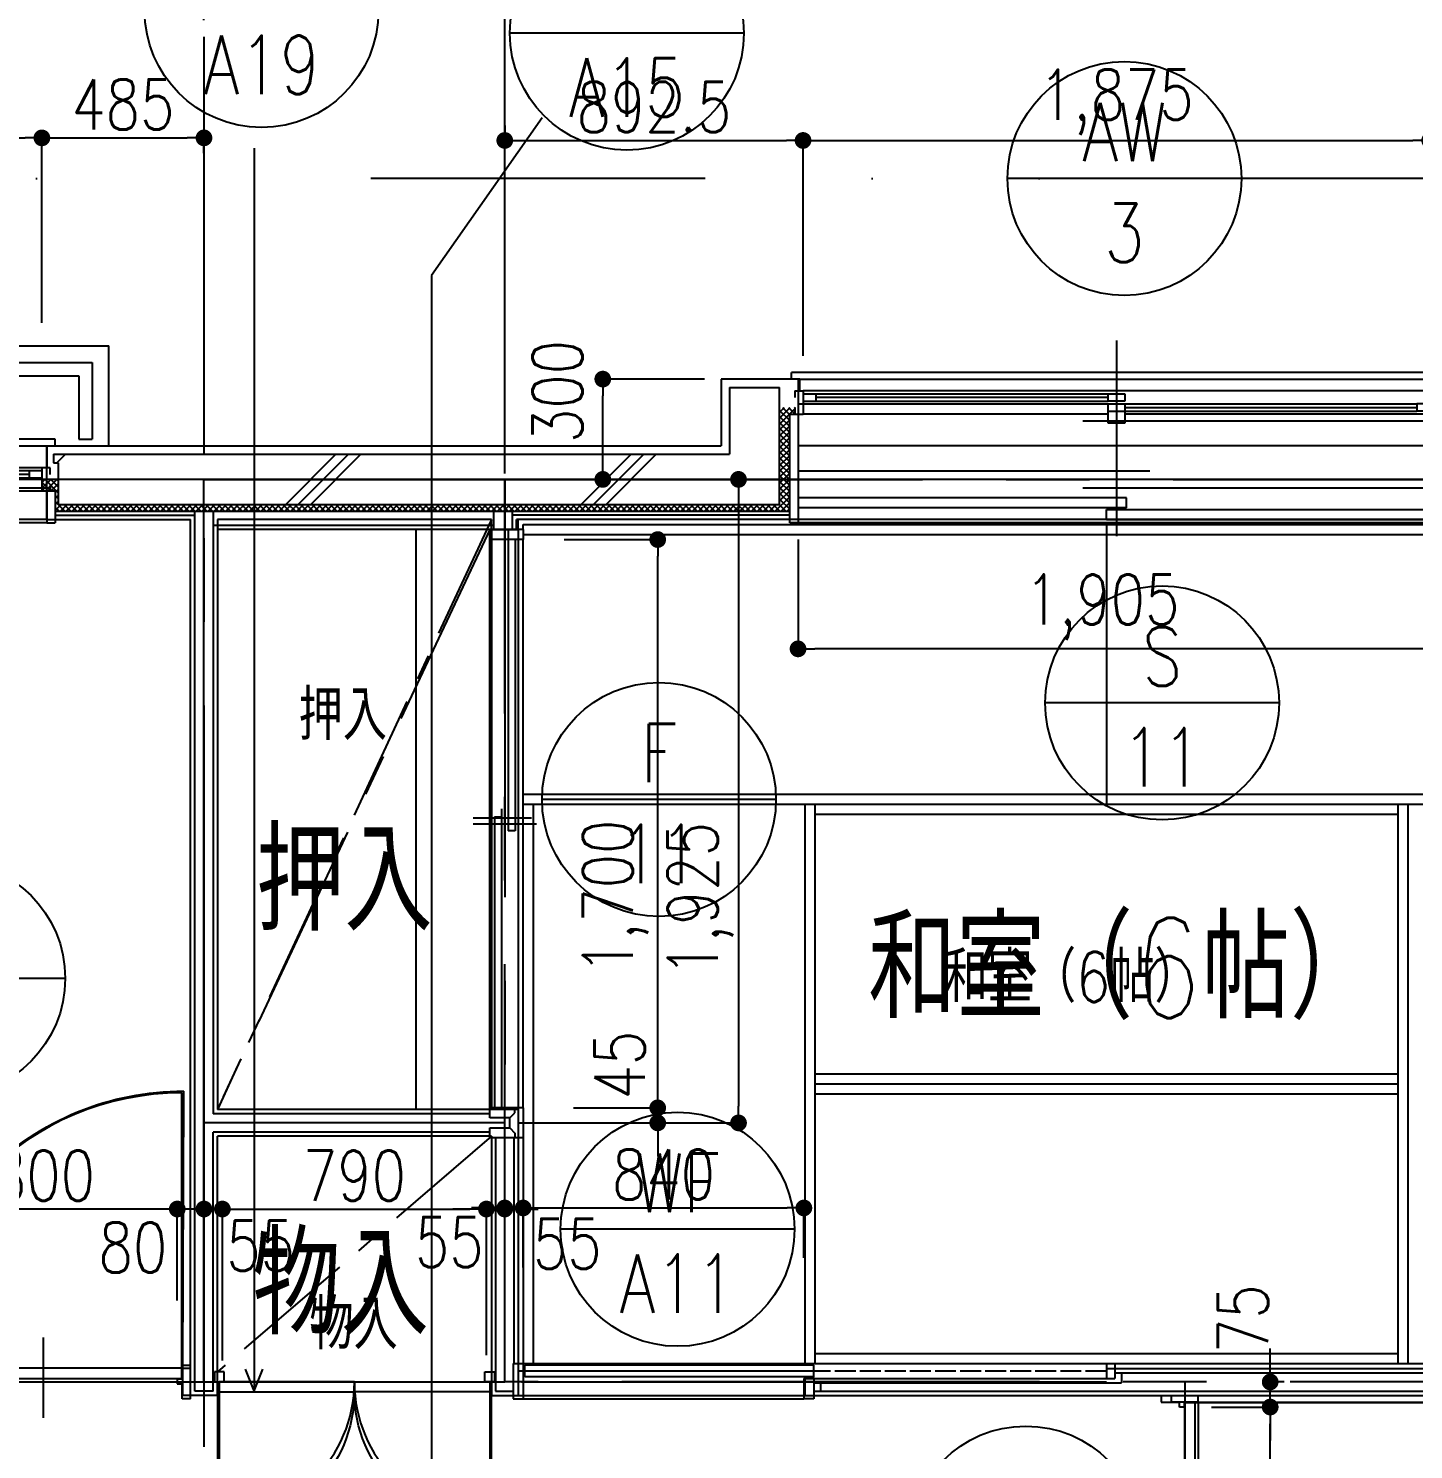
# Model space of a CAD drawing. Header units: millimetres. Extents: x 15495 to 166182, y -39946 to 18307.
# Drawn here: x 48465 to 52610, y 10029 to 14280 of the extents above; entities that cross this region are included whole.
import ezdxf
from ezdxf.enums import TextEntityAlignment as Align

# ---------------------------------------------------------------- set-up
doc = ezdxf.new("R2010")
doc.units = ezdxf.units.MM
doc.header["$LTSCALE"] = 1000
for name, pattern in [('CENTER', [2, 1.25, -0.25, 0.25, -0.25]), ('DASHED', [0.75, 0.5, -0.25]), ('DASHED2', [0.375, 0.25, -0.125]), ('DIVIDEX2', [2.5, 1, -0.5, 0, -0.5, 0, -0.5])]:
    doc.linetypes.add(name, pattern=pattern)
doc.layers.get('0').update_dxf_attribs({"linetype": 'CONTINUOUS'})
for name, color, linetype in [('DT_ID', 13, 'CONTINUOUS'), ('E_TEXT', 3, 'CONTINUOUS'), ('F_FINI1-50', 190, 'CONTINUOUS'), ('F_FITT1-100', 5, 'CONTINUOUS'), ('F_FITT1-50', 5, 'CONTINUOUS'), ('F_FITT2-100', 1, 'CONTINUOUS'), ('F_FITT2-50', 1, 'CONTINUOUS'), ('SF-A_ELSE-100', 6, 'CONTINUOUS'), ('SF-A_ELSE-50', 6, 'CONTINUOUS'), ('SF-A_SITE-100', 1, 'DIVIDEX2'), ('SF-DT_ID-100', 13, 'CONTINUOUS'), ('SF-E_DIM-50', 3, 'CONTINUOUS'), ('SF-E_GRID-100', 1, 'CENTER'), ('SF-E_GRID-50', 1, 'CENTER'), ('SF-E_TEXT-100', 3, 'CONTINUOUS'), ('SF-E_TEXT-50', 3, 'CONTINUOUS'), ('SF-F_FINI1-100', 190, 'CONTINUOUS'), ('SF-F_FINI1-50', 190, 'CONTINUOUS'), ('SF-F_FINI2-50', 1, 'CONTINUOUS'), ('SF-F_FITT1-100', 5, 'CONTINUOUS'), ('SF-F_FITT1-50', 5, 'CONTINUOUS'), ('SF-F_FITT2-50', 1, 'CONTINUOUS'), ('SF-F_HAT1-50', 9, 'CONTINUOUS'), ('SF-F_HIDE-50', 12, 'CONTINUOUS'), ('SF-F_LAY2-100', 6, 'CONTINUOUS'), ('SF-F_LAY2-50', 6, 'CONTINUOUS'), ('SF-H-AREA-50', 1, 'CENTER'), ('SF-H_LINE1-100', 140, 'CONTINUOUS'), ('SF-H_LINE1-50', 140, 'CONTINUOUS'), ('SF-R_EWALL-50', 7, 'CONTINUOUS'), ('SF-U_FIRE-50', 9, 'CONTINUOUS'), ('SF-U_LGS-50', 120, 'CONTINUOUS')]:
    doc.layers.add(name, color=color, linetype=linetype)
doc.styles.add('DIM', font='romans.shx', dxfattribs={"width": 0.8, "bigfont": 'bigfont.shx'})
doc.styles.add('ROOM', font='romans.shx', dxfattribs={"width": 0.8, "bigfont": 'bigfont.shx'})
doc.styles.get("Standard").update_dxf_attribs({"font": 'txt.shx', "bigfont": 'bigfont.shx'})
doc.dimstyles.new('DIM50_3_3', dxfattribs={"dimscale": 50, "dimtxt": 3, "dimasz": 1, "dimexe": 0, "dimexo": 1, "dimgap": 0.5, "dimtad": 1, "dimdec": 1, "dimdsep": 46, "dimlunit": 6, "dimtxsty": 'DIM', "dimblk1": 'DOT', "dimblk2": 'DOT', "dimsah": 1, "dimcen": 1, "dimclrd": 256, "dimclre": 256, "dimclrt": 256, "dimadec": 0, "dimazin": 0, "dimtfac": 1, "dimtdec": 1, "dimtix": 1, "dimtmove": 2, "dimatfit": 3, "dimldrblk": 'DOT', "dimfxl": 1, "dimtvp": 0.833333, "dimtolj": 1, "dimarcsym": 0})

# ---------------------------------------------------------------- blocks, each defined once
blk = doc.blocks.new('TATEGU-KIGOU')
at = {"color": 2}
blk.add_line((350, 0), (-350, 0), dxfattribs=at)
blk.add_circle((0, 0), 350, dxfattribs=at)
at = {"color": 2, "style": 'ROOM', "width": 0.8}
for tag, p in [('建具種別', (0, 51.6)), ('建具番号', (0, -250.1))]:
    blk.add_attdef(tag, text='', height=175, dxfattribs=at).set_placement(p, align=Align.CENTER)
at = {"flags": 1}
for tag, p in [('内法寸法（W）', (-414, -713.8)), ('内法寸法（H）', (-414, -1063.8)), ('階', (-373.6, -1414.3)), ('部屋名', (-373.6, -1786.8)), ('メーカー名', (-373.6, -2148.9)), ('値段', (-373.6, -2498.9)), ('重量', (-373.6, -2848.9)), ('建具形状', (-373.6, -3199)), ('開閉方式', (-373.6, -3549)), ('取付場所', (-373.6, -3899)), ('見込', (-373.6, -4296.3)), ('扉厚', (-373.6, -4646.3)), ('仕上', (-373.6, -4996.3)), ('ガラス', (-373.6, -5346.3)), ('建具金物', (-373.6, -5696.3)), ('枠形状', (-373.6, -6046.3)), ('沓摺形状', (-373.6, -6396.3)), ('特記事項', (-373.6, -6746.3)), ('防火性能', (-373.6, -7096.3))]:
    blk.add_attdef(tag, p, '', height=175, dxfattribs=at)
blk = doc.blocks.new('WD-A11_100')
at = {"layer": 'F_FITT1-100'}
for q in [(-867.2, 415), (-40.2, -412.4)]:
    blk.add_line((-40, 415), q, dxfattribs=at)
blk.add_arc((-39.8, 415), 827.4, 180, 269.9719, dxfattribs=at)
blk = doc.blocks.new('AW-1_100')
at = {"layer": 'F_FITT1-100'}
for p, q in [((815, -325), (815, 80)), ((915, -95), (0, -95)), ((715, -145), (1630, -145))]:
    blk.add_line(p, q, dxfattribs=at)
at = {"layer": 'F_FITT2-100'}
for p, q in [((0, 0), (1630, 0)), ((1630, -220), (0, -220))]:
    blk.add_line(p, q, dxfattribs=at)
blk = doc.blocks.new('WD-A12_100')
at = {"layer": 'F_FITT1-100'}
blk.add_line((0, 0), (-2.9, 830), dxfattribs=at)
blk.add_arc((0, 0), 830, 0, 90.1978, dxfattribs=at)
blk = doc.blocks.new('F-11_100')
at = {"layer": 'F_FITT1-100'}
for p, q in [((50, 0), (50, -885.3)), ((30, -835.7), (30, -1735)), ((-55, -862.4), (120, -862.4))]:
    blk.add_line(p, q, dxfattribs=at)
at = {"layer": 'F_FITT2-100'}
for p, q in [((0, 0), (0, -1735)), ((80, 0), (80, -1735))]:
    blk.add_line(p, q, dxfattribs=at)
blk = doc.blocks.new('ROOM')
at = {"layer": 'DT_ID', "flags": 1}
for tag, p in [('室番号', (0, 500)), ('面積', (0, -500)), ('内装制限', (0, -1000)), ('仕上レベル', (0, -1500)), ('スラブレベル', (0, -2000)), ('天井高', (0, -2500)), ('床下地', (0, -3000)), ('床仕上', (0, -3500)), ('巾木高さ', (0, -4000)), ('巾木仕上', (0, -4500)), ('壁下地', (0, -5000)), ('壁仕上', (0, -5500)), ('天井下地', (0, -6000)), ('天井仕上', (0, -6500)), ('見切縁', (0, -7000)), ('備考', (0, -7500))]:
    blk.add_attdef(tag, p, '', height=300, dxfattribs=at)
at = {"layer": 'E_TEXT', "style": 'ROOM', "width": 0.8}
blk.add_attdef('室名', (0, 0), '', height=300, dxfattribs=at)
blk = doc.blocks.new('WF-A11_100')
at = {"layer": 'F_FITT1-100'}
for p, q in [((0, 0), (857.5, 0)), ((887.5, -72.5), (0, -72.5))]:
    blk.add_line(p, q, dxfattribs=at)
at = {"layer": 'F_FITT1-100', "linetype": 'DASHED', "ltscale": 0.1}
blk.add_line((1760, -72.5), (887.5, -72.5), dxfattribs=at)
blk = doc.blocks.new('WD-A19_100')
at = {"layer": 'F_FITT1-100'}
for p, q in [((0, 370), (0, -40)), ((820, -40), (820, 370)), ((820, -40), (0, -40))]:
    blk.add_line(p, q, dxfattribs=at)
for centre, start, end in [((0, -40), 0, 90), ((820, -40), 90, 180)]:
    blk.add_arc(centre, 410, start, end, dxfattribs=at)
blk = doc.blocks.new('AW-3_100')
at = {"layer": 'F_FITT1-100'}
for p, q in [((952.5, -31.6), (952.5, -164.4)), ((852.5, -75), (1905, -75)), ((1052.5, -125), (0, -125))]:
    blk.add_line(p, q, dxfattribs=at)
at = {"layer": 'F_FITT2-100'}
for p, q in [((1905, 0), (0, 0)), ((0, -200), (1905, -200))]:
    blk.add_line(p, q, dxfattribs=at)
blk = doc.blocks.new('S-11_100')
at = {"layer": 'F_FITT1-100'}
for p, q in [((952.5, 192), (952.5, 50.9)), ((852.5, 145), (1905, 145)), ((1052.5, 95), (0, 95))]:
    blk.add_line(p, q, dxfattribs=at)
at = {"layer": 'F_FITT2-100'}
blk.add_line((0, 0), (1905, 0), dxfattribs=at)
blk = doc.blocks.new('SF-BLOCK_100')
at = {"layer": 'SF-A_ELSE-100'}
for p, q in [((16665, 13400), (18665, 13400)), ((18665, 13100), (18665, 13400)), ((16715, 13350), (18615, 13350)), ((18615, 13350), (18615, 13120)), ((16755, 13310), (18575, 13310)), ((18575, 13310), (18575, 13120)), ((18575, 13120), (18615, 13120))]:
    blk.add_line(p, q, dxfattribs=at)
at = {"layer": 'SF-A_SITE-100'}
blk.add_line((30450, 13900), (450, 13900), dxfattribs=at)
at = {"layer": 'SF-DT_ID-100'}
for p, q in [((19961.44, 14081.57), (19630.98, 13610.26)), ((19100.53, 13990.97), (19100.53, 10273.41)), ((19630.98, 13610.26), (19630.98, 9366.46)), ((19100.53, 10273.41), (19074.66, 10338.15)), ((19100.53, 10273.41), (19126.4, 10338.15))]:
    blk.add_line(p, q, dxfattribs=at)
at = {"layer": 'SF-E_GRID-100'}
blk.add_line((34193.36, 13000), (-9114.95, 13000), dxfattribs=at)
at = {"layer": 'SF-F_FINI1-100'}
for p, q in [((20727.5, 13300), (20497.5, 13300)), ((20497.5, 13300), (20497.5, 13100)), ((20727.5, 13300), (20727.5, 12880)), ((18480, 13100), (20497.5, 13100)), ((18480, 12880), (18480, 13100)), ((18480, 12880), (18910, 12880)), ((18910, 10340), (18910, 12880)), ((18990, 12880), (18990, 11115)), ((19810, 12880), (18990, 12880)), ((19810, 12850), (19810, 12880)), ((19810, 12850), (19890, 12850)), ((20727.5, 12880), (19890, 12880)), ((19890, 12850), (19890, 12880)), ((19890, 11115), (18990, 11115)), ((19890, 11115), (19890, 10260)), ((19810, 11035), (18990, 11035)), ((18990, 10260), (18990, 11035)), ((19810, 11035), (19810, 10260)), ((18886.92, 10260), (18886.92, 10340)), ((18910, 10340), (18886.92, 10340)), ((21650, 10340), (23490, 10340)), ((21650, 10340), (21650, 10310)), ((20747.5, 10310), (21650, 10310)), ((20747.5, 10310), (20747.5, 10260)), ((20777.5, 10310), (20747.5, 10310)), ((18990, 10260), (18886.92, 10260)), ((19810, 10260), (19890, 10260)), ((20747.5, 10260), (21844.69, 10260)), ((21844.69, 10240), (21844.69, 10260)), ((21924.69, 10260), (23490, 10260)), ((21924.69, 10240), (21924.69, 10260)), ((21924.69, 10240), (21844.69, 10240))]:
    blk.add_line(p, q, dxfattribs=at)
at = {"layer": 'SF-F_FITT1-100'}
blk.add_line((21680, 13415), (21680, 12830), dxfattribs=at)
at = {"layer": 'SF-F_LAY2-100'}
for p, q in [((21650, 12865), (21650, 12028.33)), ((19905, 12028.33), (23395, 12028.33)), ((20777.5, 12028.33), (20777.5, 10355)), ((22522.5, 12028.33), (22522.5, 10355)), ((20777.5, 11191.67), (22522.5, 11191.67))]:
    blk.add_line(p, q, dxfattribs=at)
at = {"layer": 'SF-H_LINE1-100', "linetype": 'CENTER', "ltscale": 0.3}
for p, q in [((19810, 12880), (18990, 11115)), ((19810, 11035), (18990, 10330))]:
    blk.add_line(p, q, dxfattribs=at)
at = {"layer": 'SF-DT_ID-100'}
for p, values in [((19122.42, 14402.65), {'建具種別': 'WD', '建具番号': 'A19'}), ((20215.44, 14334.88), {'建具種別': 'WD', '建具番号': 'A15'}), ((21703.95, 13900), {'建具種別': 'AW', '建具番号': '3'}), ((21816.71, 12331.28), {'建具種別': 'S', '建具番号': '11'}), ((20311.42, 12042.51), {'建具種別': 'F', '建具番号': '11'}), ((18184.88, 11507.27), {'建具種別': 'WD', '建具番号': 'A12'}), ((20367.18, 10756.73), {'建具種別': 'WF', '建具番号': 'A11'}), ((21409.04, 9818.07), {'建具種別': 'WD', '建具番号': 'A11'})]:
    blk.add_blockref('TATEGU-KIGOU', p, dxfattribs=at).add_auto_attribs(values)
at = {"layer": 'SF-E_TEXT-100'}
ref = blk.add_blockref('ROOM', (19105.97, 11649.66), dxfattribs=at)
ref.add_attrib('室名', '押入', (19105.97, 11649.66), dxfattribs={"height": 300, "style": 'ROOM', "width": 0.8})
ref = blk.add_blockref('ROOM', (20937.8, 11388.05), dxfattribs=at)
ref.add_attrib('室名', '和室（6帖）', (20937.8, 11388.05), dxfattribs={"height": 300, "style": 'ROOM', "width": 0.8})
ref = blk.add_blockref('ROOM', (19094.73, 10442.13), dxfattribs=at)
ref.add_attrib('室名', '物入', (19094.73, 10442.13), dxfattribs={"height": 300, "style": 'ROOM', "width": 0.8})
at = {"layer": 'SF-F_FITT1-100', "xscale": -1}
for name, p in [('AW-3_100', (22632.5, 13300)), ('S-11_100', (22632.5, 12880)), ('WD-A12_100', (18886.92, 10340)), ('WD-A11_100', (21884.69, 9825))]:
    blk.add_blockref(name, p, dxfattribs=at)
at = {"layer": 'SF-F_FITT1-100', "rotation": 180}
for name, p in [('AW-1_100', (18480, 12879.97)), ('WD-A19_100', (19810, 10260))]:
    blk.add_blockref(name, p, dxfattribs=at)
at = {"layer": 'SF-F_FITT1-100'}
blk.add_blockref('F-11_100', (19810, 12850), dxfattribs=at)
at = {"layer": 'SF-F_FITT1-100', "yscale": -1}
blk.add_blockref('WF-A11_100', (19890, 10260), dxfattribs=at)
blk = doc.blocks.new('DOT')
at = {"color": 0, "linetype": 'ByBlock'}
blk.add_line((-0.5, 0), (-1, 0), dxfattribs=at)
at = {"color": 0, "linetype": 'ByBlock', "const_width": 0.5}
blk.add_lwpolyline([(-0.25, 0, 1), (0.25, 0, 1)], format="xyb", close=True, dxfattribs=at)
blk = doc.blocks.new('*D275')
at = {"layer": 'SF-E_DIM-50', "lineweight": -2}
for p, q in [((52005.1, 10156), (52181, 10156)), ((52181, 9406), (52181, 10106)), ((52005.1, 9356), (52181, 9356))]:
    blk.add_line(p, q, dxfattribs=at)
at = {"layer": 'SF-E_DIM-50', "lineweight": -2, "xscale": 50, "yscale": 50, "zscale": 50}
for p, rotation in [((52181, 10156), 90), ((52181, 9356), 270)]:
    blk.add_blockref('DOT', p, dxfattribs=dict(at, rotation=rotation))
at = {"layer": 'SF-E_DIM-50', "insert": (52078.9, 9826.3), "char_height": 150, "attachment_point": 5, "rotation": 90, "style": 'DIM'}
blk.add_mtext('\\A1;800', dxfattribs=at)
blk = doc.blocks.new('_DOT')
at = {"color": 0, "linetype": 'ByBlock'}
blk.add_line((-0.5, 0), (-1, 0), dxfattribs=at)
at = {"color": 0, "linetype": 'ByBlock', "const_width": 0.5}
blk.add_lwpolyline([(-0.25, 0, 1), (0.25, 0, 1)], format="xyb", close=True, dxfattribs=at)
blk = doc.blocks.new('WD-A11_50')
at = {"layer": 'F_FITT1-50'}
for p, q in [((70.3, -40), (-39.7, -40)), ((-39.7, -60), (-39.7, -40)), ((70.3, -40), (70.3, -60)), ((-30.5, -61.8), (-854.5, -61.8)), ((1.8, -60), (-39.7, -60)), ((0, -61.8), (-30.5, -61.8)), ((-30.5, -61.8), (-30.5, -888.1)), ((0, -886.7), (0, -60.4)), ((1.8, -60), (1.8, -75)), ((1.8, -75), (15.7, -75)), ((15.7, -75), (15.7, -60)), ((70.3, -60), (15.7, -60)), ((117.2, -475), (-122.8, -475)), ((-39.7, -890), (-39.7, -910)), ((1.8, -890), (-39.7, -890)), ((0, -888.1), (-30.5, -888.1)), ((1.8, -875), (15.7, -875)), ((1.8, -890), (1.8, -875)), ((15.7, -875), (15.7, -890)), ((70.3, -890), (15.7, -890)), ((70.3, -910), (70.3, -890))]:
    blk.add_line(p, q, dxfattribs=at)
blk.add_arc((-28.5, -62.2), 826, 179.9767, 269.8636, dxfattribs=at)
blk = doc.blocks.new('WD-A19_50')
at = {"layer": 'F_FITT1-50'}
for p, q in [((-814.999875, -9.999875), (-814.999875, 395)), ((-5.000125, -9.999875), (-5.000125, 395)), ((-829.000125, -69.999875), (-829.000125, -40)), ((-829.000125, -40), (-800.000125, -40)), ((-814.999875, -9.999875), (-410, -9.999875)), ((-814.999875, -40), (-814.999875, -9.999875)), ((-410, -40), (-814.999875, -40)), ((-800.000125, -40), (-800.000125, -69.999875)), ((-5.000125, -9.999875), (-410, -9.999875)), ((-410, -40), (-410, -9.999875)), ((-410, -40), (-5.000125, -40)), ((9.000125, -40), (-19.999875, -40)), ((-19.999875, -40), (-19.999875, -69.999875)), ((-5.000125, -40), (-5.000125, -9.999875)), ((9.000125, -69.999875), (9.000125, -40)), ((-800.000125, -69.999875), (-829.000125, -69.999875)), ((-19.999875, -69.999875), (9.000125, -69.999875))]:
    blk.add_line(p, q, dxfattribs=at)
for centre, start, end in [((-814.999875, -9.999875), 0, 90), ((-5.000125, -9.999875), 90, 180)]:
    blk.add_arc(centre, 404.999875, start, end, dxfattribs=at)
blk = doc.blocks.new('AW-1_50')
at = {"layer": 'F_FITT1-50'}
for p, q in [((-815, 130), (-840, 130)), ((-840, 35), (-840, 130)), ((-815, 35), (-815, 130)), ((815, 130), (840, 130)), ((815, 35), (815, 130)), ((840, 35), (840, 130)), ((-25, 4), (-25, 61.5)), ((-25, 61.5), (25, 61.5)), ((25, 61.5), (25, 4)), ((-840, 35), (-825, 35)), ((-825, 35), (-800, 35)), ((-825, 15), (-825, 35)), ((-800, -35), (-800, 35)), ((-762, 4), (-762, 26)), ((-762, 15), (-25, 15)), ((25, 26), (-25, 26)), ((25, 4), (-25, 4)), ((825, 35), (800, 35)), ((800, -35), (800, 35)), ((825, 15), (825, 35)), ((840, 35), (825, 35)), ((-825, -35), (-825, -15)), ((-825, -35), (-800, -35)), ((-25, -26), (-25, -4)), ((-25, -4), (25, -4)), ((25, -26), (-25, -26)), ((25, -4), (25, -26)), ((762, -15), (25, -15)), ((800, -4), (762, -4)), ((762, -26), (762, -4)), ((800, -26), (762, -26)), ((825, -35), (800, -35)), ((825, -15), (825, -35))]:
    blk.add_line(p, q, dxfattribs=at)
at = {"layer": 'F_FITT2-50'}
for p, q in [((815, 130), (-815, 130)), ((-800, 35), (-25, 35)), ((-800, 26), (-25, 26)), ((-800, 4), (-25, 4)), ((800, 35), (25, 35)), ((800, -35), (-800, -35)), ((762, -4), (25, -4)), ((762, -26), (25, -26)), ((-840, -100), (-840, -120)), ((840, -120), (-840, -120)), ((840, -100), (840, -120))]:
    blk.add_line(p, q, dxfattribs=at)
at = {"layer": 'SF-F_FITT1-50'}
blk.add_line((0, -205), (0, 200), dxfattribs=at)
blk = doc.blocks.new('*D159')
at = {"layer": 'SF-E_DIM-50', "lineweight": -2}
for p, q in [((46905.7, 13399.4), (46905.7, 13952.6)), ((46955.7, 13952.6), (48455.7, 13952.6)), ((48505.7, 13399.4), (48505.7, 13952.6))]:
    blk.add_line(p, q, dxfattribs=at)
at = {"layer": 'SF-E_DIM-50', "lineweight": -2, "xscale": 50, "yscale": 50, "zscale": 50, "rotation": 180}
blk.add_blockref('DOT', (46905.7, 13952.6), dxfattribs=at)
at = {"layer": 'SF-E_DIM-50', "lineweight": -2, "xscale": 50, "yscale": 50, "zscale": 50}
blk.add_blockref('DOT', (48505.7, 13952.6), dxfattribs=at)
at = {"layer": 'SF-E_DIM-50', "insert": (47705.7, 14066.9), "char_height": 150, "attachment_point": 5, "style": 'DIM'}
blk.add_mtext('\\A1;1,600', dxfattribs=at)
blk = doc.blocks.new('*D158')
at = {"layer": 'SF-E_DIM-50', "lineweight": -2}
for p, q in [((48110.7, 10474.3), (48110.7, 10748.3)), ((48860.7, 10748.3), (48160.7, 10748.3)), ((48910.7, 10474.3), (48910.7, 10748.3))]:
    blk.add_line(p, q, dxfattribs=at)
at = {"layer": 'SF-E_DIM-50', "lineweight": -2, "xscale": 50, "yscale": 50, "zscale": 50, "rotation": 180}
blk.add_blockref('DOT', (48110.7, 10748.3), dxfattribs=at)
at = {"layer": 'SF-E_DIM-50', "lineweight": -2, "xscale": 50, "yscale": 50, "zscale": 50}
blk.add_blockref('DOT', (48910.7, 10748.3), dxfattribs=at)
at = {"layer": 'SF-E_DIM-50', "insert": (48510.7, 10848.3), "char_height": 150, "attachment_point": 5, "style": 'DIM'}
blk.add_mtext('\\A1;800', dxfattribs=at)
blk = doc.blocks.new('WD-A12_50')
at = {"layer": 'F_FITT1-50'}
for p, q in [((-440, 146.9), (-440, -93.1)), ((-880, 90), (-855, 90)), ((-880, 90), (-880, -10)), ((-855, 90), (-855, 45.4)), ((0, 90), (-25, 90)), ((-25, 90), (-25, 45.4)), ((0, 90), (0, -10)), ((-840, 45.4), (-855, 45.4)), ((-840, 31.5), (-840, 45.4)), ((-40, 31.5), (-40, 45.4)), ((-40, 45.4), (-25, 45.4)), ((-855, 31.5), (-855, -10)), ((-855, 31.5), (-840, 31.5)), ((-26.8, 29.7), (-853.1, 29.7)), ((-853.1, 29.7), (-853.1, -0.8)), ((-25, 31.5), (-40, 31.5)), ((-26.8, 29.7), (-26.8, -0.8)), ((-25, 31.5), (-25, -10)), ((-855, -10), (-880, -10)), ((-853.1, -0.8), (-26.8, -0.8)), ((-853.1, -0.8), (-853.1, -824.8)), ((-25, -10), (0, -10))]:
    blk.add_line(p, q, dxfattribs=at)
blk.add_arc((-852.8, 1.2), 826, 269.9767, 359.8636, dxfattribs=at)
blk = doc.blocks.new('F-11_50')
at = {"layer": 'F_FITT1-50'}
for p, q in [((10.00075, 1700), (10.00075, 829)), ((31.00075, 1700), (31.00075, 829)), ((-30.99925, 871), (-30.99925, 0)), ((-30.99925, 871), (-9.99925, 871)), ((-9.99925, 871), (-9.99925, 0)), ((-94.99925, 850), (95.00075, 850)), ((31.00075, 829), (10.00075, 829))]:
    blk.add_line(p, q, dxfattribs=at)
blk = doc.blocks.new('*D165')
at = {"layer": 'SF-E_DIM-50', "lineweight": -2}
for p, q in [((50068, 12751), (50348.3, 12751)), ((50348.3, 11101), (50348.3, 12701)), ((50096.2, 11051), (50348.3, 11051))]:
    blk.add_line(p, q, dxfattribs=at)
at = {"layer": 'SF-E_DIM-50', "lineweight": -2, "xscale": 50, "yscale": 50, "zscale": 50}
for p, rotation in [((50348.3, 12751), 90), ((50348.3, 11051), 270)]:
    blk.add_blockref('DOT', p, dxfattribs=dict(at, rotation=rotation))
at = {"layer": 'SF-E_DIM-50', "insert": (50221.9, 11682.1), "char_height": 150, "attachment_point": 5, "rotation": 90, "style": 'DIM'}
blk.add_mtext('\\A1;1,700', dxfattribs=at)
blk = doc.blocks.new('*D163')
at = {"layer": 'SF-E_DIM-50', "lineweight": -2}
for p, q in [((52673.2, 12791), (52673.2, 12424)), ((50768.2, 12751), (50768.2, 12424)), ((52623.2, 12424), (50818.2, 12424))]:
    blk.add_line(p, q, dxfattribs=at)
at = {"layer": 'SF-E_DIM-50', "lineweight": -2, "xscale": 50, "yscale": 50, "zscale": 50, "rotation": 180}
blk.add_blockref('DOT', (50768.2, 12424), dxfattribs=at)
at = {"layer": 'SF-E_DIM-50', "lineweight": -2, "xscale": 50, "yscale": 50, "zscale": 50}
blk.add_blockref('DOT', (52673.2, 12424), dxfattribs=at)
at = {"layer": 'SF-E_DIM-50', "insert": (51678.2, 12548.9), "char_height": 150, "attachment_point": 5, "style": 'DIM'}
blk.add_mtext('\\A1;1,905', dxfattribs=at)
blk = doc.blocks.new('*D162')
at = {"layer": 'SF-E_DIM-50', "lineweight": -2}
for p, q in [((50572.8, 12931), (50590.1, 12931)), ((50590.1, 12881), (50590.1, 11056)), ((49929.4, 11006), (50590.1, 11006))]:
    blk.add_line(p, q, dxfattribs=at)
at = {"layer": 'SF-E_DIM-50', "lineweight": -2, "xscale": 50, "yscale": 50, "zscale": 50}
for p, rotation in [((50590.1, 12931), 90), ((50590.1, 11006), 270)]:
    blk.add_blockref('DOT', p, dxfattribs=dict(at, rotation=rotation))
at = {"layer": 'SF-E_DIM-50', "insert": (50475.8, 11675), "char_height": 150, "attachment_point": 5, "rotation": 90, "style": 'DIM'}
blk.add_mtext('\\A1;1,925', dxfattribs=at)
blk = doc.blocks.new('WF-A11_50')
at = {"layer": 'F_FINI1-50'}
blk.add_line((-900, 50), (-1775, 50), dxfattribs=at)
at = {"layer": 'F_FITT1-50'}
for p, q in [((-1800, 95), (-1800, 50)), ((-1775, 95), (-1800, 95)), ((-1775, 95), (-1775, 50)), ((-900, 55), (-900, 90)), ((-900, 90), (-35, 90)), ((-35, 55), (-35, 90)), ((-30, 95), (-30, -10)), ((0, 95), (-30, 95)), ((0, 95), (0, -10)), ((-1775, 50), (-1800, 50)), ((-900, 55), (-35, 55)), ((-900, 50), (-900, -10)), ((-900, 50), (-870, 50)), ((-870, 50), (-870, -10)), ((-900, -10), (-870, -10)), ((0, -10), (-30, -10))]:
    blk.add_line(p, q, dxfattribs=at)
at = {"layer": 'F_FITT1-50', "linetype": 'DASHED2', "ltscale": 0.1}
blk.add_line((-1775, 72.5), (-900, 72.5), dxfattribs=at)
at = {"layer": 'F_FITT2-50'}
blk.add_line((-30, -10), (-870, -10), dxfattribs=at)
blk = doc.blocks.new('*D172')
at = {"layer": 'SF-E_DIM-50', "lineweight": -2}
for p, q in [((50348.3, 11101), (50348.3, 11151)), ((50124.4, 11051), (50348.3, 11051)), ((50348.3, 11006), (50348.3, 11051)), ((50141, 11006), (50348.3, 11006)), ((50348.3, 10956), (50348.3, 10906))]:
    blk.add_line(p, q, dxfattribs=at)
at = {"layer": 'SF-E_DIM-50', "lineweight": -2, "xscale": 50, "yscale": 50, "zscale": 50}
for p, rotation in [((50348.3, 11051), 270), ((50348.3, 11006), 90)]:
    blk.add_blockref('DOT', p, dxfattribs=dict(at, rotation=rotation))
at = {"layer": 'SF-E_DIM-50', "insert": (50234.6, 11178.7), "char_height": 150, "attachment_point": 5, "rotation": 90, "style": 'DIM'}
blk.add_mtext('\\A1;45', dxfattribs=at)
blk = doc.blocks.new('*D167')
at = {"layer": 'SF-E_DIM-50', "lineweight": -2}
for p, q in [((49840.7, 10751.5), (49790.7, 10751.5)), ((49890.7, 10534.1), (49890.7, 10751.5)), ((49890.7, 10751.5), (49945.7, 10751.5)), ((49945.7, 10573.5), (49945.7, 10751.5)), ((49995.7, 10751.5), (50045.7, 10751.5))]:
    blk.add_line(p, q, dxfattribs=at)
at = {"layer": 'SF-E_DIM-50', "lineweight": -2, "xscale": 50, "yscale": 50, "zscale": 50}
blk.add_blockref('DOT', (49890.7, 10751.5), dxfattribs=at)
at = {"layer": 'SF-E_DIM-50', "lineweight": -2, "xscale": 50, "yscale": 50, "zscale": 50, "rotation": 180}
blk.add_blockref('DOT', (49945.7, 10751.5), dxfattribs=at)
at = {"layer": 'SF-E_DIM-50', "insert": (50077.7, 10644.4), "char_height": 150, "attachment_point": 5, "style": 'DIM'}
blk.add_mtext('\\A1;55', dxfattribs=at)
blk = doc.blocks.new('*D166')
at = {"layer": 'SF-E_DIM-50', "lineweight": -2}
for p, q in [((49785.7, 10748.3), (49735.7, 10748.3)), ((49835.7, 10311), (49835.7, 10748.3)), ((49835.7, 10748.3), (49890.7, 10748.3)), ((49890.7, 10591.3), (49890.7, 10748.3)), ((49940.7, 10748.3), (49990.7, 10748.3))]:
    blk.add_line(p, q, dxfattribs=at)
at = {"layer": 'SF-E_DIM-50', "lineweight": -2, "xscale": 50, "yscale": 50, "zscale": 50}
blk.add_blockref('DOT', (49835.7, 10748.3), dxfattribs=at)
at = {"layer": 'SF-E_DIM-50', "lineweight": -2, "xscale": 50, "yscale": 50, "zscale": 50, "rotation": 180}
blk.add_blockref('DOT', (49890.7, 10748.3), dxfattribs=at)
at = {"layer": 'SF-E_DIM-50', "insert": (49724.6, 10649.4), "char_height": 150, "attachment_point": 5, "style": 'DIM'}
blk.add_mtext('\\A1;55', dxfattribs=at)
blk = doc.blocks.new('*D170')
at = {"layer": 'SF-E_DIM-50', "lineweight": -2}
for p, q in [((48990.7, 10798.3), (48990.7, 10748.3)), ((48940.7, 10748.3), (48890.7, 10748.3)), ((48990.7, 10748.3), (49045.7, 10748.3)), ((49045.7, 10295.2), (49045.7, 10748.3)), ((49095.7, 10748.3), (49145.7, 10748.3))]:
    blk.add_line(p, q, dxfattribs=at)
at = {"layer": 'SF-E_DIM-50', "lineweight": -2, "xscale": 50, "yscale": 50, "zscale": 50}
blk.add_blockref('DOT', (48990.7, 10748.3), dxfattribs=at)
at = {"layer": 'SF-E_DIM-50', "lineweight": -2, "xscale": 50, "yscale": 50, "zscale": 50, "rotation": 180}
blk.add_blockref('DOT', (49045.7, 10748.3), dxfattribs=at)
at = {"layer": 'SF-E_DIM-50', "insert": (49160.3, 10638.6), "char_height": 150, "attachment_point": 5, "style": 'DIM'}
blk.add_mtext('\\A1;55', dxfattribs=at)
blk = doc.blocks.new('*D169')
at = {"layer": 'SF-E_DIM-50', "lineweight": -2}
for p, q in [((48860.7, 10748.3), (48810.7, 10748.3)), ((48910.7, 10474.3), (48910.7, 10748.3)), ((48990.7, 10748.3), (48910.7, 10748.3)), ((48990.7, 10663.3), (48990.7, 10748.3)), ((49040.7, 10748.3), (49090.7, 10748.3))]:
    blk.add_line(p, q, dxfattribs=at)
at = {"layer": 'SF-E_DIM-50', "lineweight": -2, "xscale": 50, "yscale": 50, "zscale": 50}
blk.add_blockref('DOT', (48910.7, 10748.3), dxfattribs=at)
at = {"layer": 'SF-E_DIM-50', "lineweight": -2, "xscale": 50, "yscale": 50, "zscale": 50, "rotation": 180}
blk.add_blockref('DOT', (48990.7, 10748.3), dxfattribs=at)
at = {"layer": 'SF-E_DIM-50', "insert": (48777.9, 10633.3), "char_height": 150, "attachment_point": 5, "style": 'DIM'}
blk.add_mtext('\\A1;80', dxfattribs=at)
blk = doc.blocks.new('*D168')
at = {"layer": 'SF-E_DIM-50', "lineweight": -2}
for p, q in [((49045.7, 10295.2), (49045.7, 10748.3)), ((49095.7, 10748.3), (49785.7, 10748.3)), ((49835.7, 10311), (49835.7, 10748.3))]:
    blk.add_line(p, q, dxfattribs=at)
at = {"layer": 'SF-E_DIM-50', "lineweight": -2, "xscale": 50, "yscale": 50, "zscale": 50, "rotation": 180}
blk.add_blockref('DOT', (49045.7, 10748.3), dxfattribs=at)
at = {"layer": 'SF-E_DIM-50', "lineweight": -2, "xscale": 50, "yscale": 50, "zscale": 50}
blk.add_blockref('DOT', (49835.7, 10748.3), dxfattribs=at)
at = {"layer": 'SF-E_DIM-50', "insert": (49440.7, 10848.3), "char_height": 150, "attachment_point": 5, "style": 'DIM'}
blk.add_mtext('\\A1;790', dxfattribs=at)
blk = doc.blocks.new('*D171')
at = {"layer": 'SF-E_DIM-50', "lineweight": -2}
for p, q in [((49945.7, 10573.5), (49945.7, 10751.5)), ((49995.7, 10751.5), (50735.7, 10751.5)), ((50785.7, 10601.9), (50785.7, 10751.5))]:
    blk.add_line(p, q, dxfattribs=at)
at = {"layer": 'SF-E_DIM-50', "lineweight": -2, "xscale": 50, "yscale": 50, "zscale": 50, "rotation": 180}
blk.add_blockref('DOT', (49945.7, 10751.5), dxfattribs=at)
at = {"layer": 'SF-E_DIM-50', "lineweight": -2, "xscale": 50, "yscale": 50, "zscale": 50}
blk.add_blockref('DOT', (50785.7, 10751.5), dxfattribs=at)
at = {"layer": 'SF-E_DIM-50', "insert": (50365.7, 10851.5), "char_height": 150, "attachment_point": 5, "style": 'DIM'}
blk.add_mtext('\\A1;840', dxfattribs=at)
blk = doc.blocks.new('*D211')
at = {"layer": 'SF-E_DIM-50', "lineweight": -2}
for p, q in [((52181, 10281), (52181, 10331)), ((52222.8, 10231), (52181, 10231)), ((52181, 10156), (52181, 10231)), ((52005.1, 10156), (52181, 10156)), ((52181, 10106), (52181, 10056))]:
    blk.add_line(p, q, dxfattribs=at)
at = {"layer": 'SF-E_DIM-50', "lineweight": -2, "xscale": 50, "yscale": 50, "zscale": 50}
for p, rotation in [((52181, 10231), 270), ((52181, 10156), 90)]:
    blk.add_blockref('DOT', p, dxfattribs=dict(at, rotation=rotation))
at = {"layer": 'SF-E_DIM-50', "insert": (52099.7, 10419.9), "char_height": 150, "attachment_point": 5, "rotation": 90, "style": 'DIM'}
blk.add_mtext('\\A1;75', dxfattribs=at)
blk = doc.blocks.new('S-11_50')
at = {"layer": 'F_FITT1-50'}
for p, q in [((-922.50025, 75), (-1905.0005, 75)), ((-922.50025, 45), (-1905.0005, 45)), ((-922.50025, 45), (-922.50025, 75)), ((-982.50025, 40), (-0.00025, 40)), ((-982.50025, 10), (-982.50025, 40)), ((-982.50025, 10), (-0.00025, 10))]:
    blk.add_line(p, q, dxfattribs=at)
blk = doc.blocks.new('*D175')
at = {"layer": 'SF-E_DIM-50', "lineweight": -2}
for p, q in [((50783.2, 13366.6), (50783.2, 13944.9)), ((50833.2, 13944.9), (52608.2, 13944.9)), ((52658.2, 13301), (52658.2, 13944.9))]:
    blk.add_line(p, q, dxfattribs=at)
at = {"layer": 'SF-E_DIM-50', "lineweight": -2, "xscale": 50, "yscale": 50, "zscale": 50, "rotation": 180}
blk.add_blockref('DOT', (50783.2, 13944.9), dxfattribs=at)
at = {"layer": 'SF-E_DIM-50', "lineweight": -2, "xscale": 50, "yscale": 50, "zscale": 50}
blk.add_blockref('DOT', (52658.2, 13944.9), dxfattribs=at)
at = {"layer": 'SF-E_DIM-50', "insert": (51720.7, 14059.2), "char_height": 150, "attachment_point": 5, "style": 'DIM'}
blk.add_mtext('\\A1;1,875', dxfattribs=at)
blk = doc.blocks.new('*D174')
at = {"layer": 'SF-E_DIM-50', "lineweight": -2}
for p, q in [((49890.7, 12949.1), (49890.7, 14360.6)), ((49940.7, 14360.6), (53440.7, 14360.6)), ((53490.7, 12949.1), (53490.7, 14360.6))]:
    blk.add_line(p, q, dxfattribs=at)
at = {"layer": 'SF-E_DIM-50', "lineweight": -2, "xscale": 50, "yscale": 50, "zscale": 50, "rotation": 180}
blk.add_blockref('DOT', (49890.7, 14360.6), dxfattribs=at)
at = {"layer": 'SF-E_DIM-50', "lineweight": -2, "xscale": 50, "yscale": 50, "zscale": 50}
blk.add_blockref('DOT', (53490.7, 14360.6), dxfattribs=at)
at = {"layer": 'SF-E_DIM-50', "insert": (51690.7, 14474.9), "char_height": 150, "attachment_point": 5, "style": 'DIM'}
blk.add_mtext('\\A1;3,600', dxfattribs=at)
blk = doc.blocks.new('AW-3_50')
at = {"layer": 'F_FITT1-50'}
for p, q in [((-1182.50025, 115.000125), (-1182.50025, -469.999875)), ((-2145.00025, -34.999875), (-2120.00025, -34.999875)), ((-2145.00025, -34.999875), (-2145.00025, -54.999875)), ((-2120.00025, -34.999875), (-2120.00025, -104.999875)), ((-245.00025, -34.999875), (-245.00025, -104.999875)), ((-220, -34.999875), (-245, -34.999875)), ((-220, -34.999875), (-220, -54.999875)), ((-2145.00025, -84.999875), (-2145.00025, -104.999875)), ((-2120.00025, -43.999875), (-2082.00025, -43.999875)), ((-2120.00025, -65.999875), (-2082.00025, -65.999875)), ((-2082.00025, -43.999875), (-2082.00025, -65.999875)), ((-1207.5005, -54.999875), (-2082.00025, -54.999875)), ((-1207.5005, -43.999875), (-1157.5005, -43.999875)), ((-1207.5005, -65.999875), (-1207.5005, -43.999875)), ((-1157.5005, -65.999875), (-1207.5005, -65.999875)), ((-1207.5005, -73.999875), (-1157.5005, -73.999875)), ((-1207.5005, -131.499875), (-1207.5005, -73.999875)), ((-1157.5005, -43.999875), (-1157.5005, -65.999875)), ((-1157.5005, -73.999875), (-1157.5005, -131.499875)), ((-1157.5005, -84.999875), (-283, -84.999875)), ((-245.00025, -73.999875), (-283, -73.999875)), ((-283, -73.999875), (-283, -95.999875)), ((-220, -84.999875), (-220, -104.999875)), ((-2160.00025, -429.999875), (-2160.00025, -104.999875)), ((-2160.00025, -104.999875), (-2145.00025, -104.999875)), ((-2145.00025, -104.999875), (-2120.00025, -104.999875)), ((-2135.00025, -104.999875), (-2135.00025, -429.999875)), ((-1207.5005, -95.999875), (-1157.5005, -95.999875)), ((-245.00025, -95.999875), (-283, -95.999875)), ((-220, -104.999875), (-245, -104.999875)), ((-230, -104.999875), (-230, -429.999875)), ((-205, -104.999875), (-220, -104.999875)), ((-205, -429.999875), (-205, -104.999875)), ((-1157.5005, -131.499875), (-1207.5005, -131.499875)), ((-2135.0005, -429.999875), (-2160.0005, -429.999875)), ((-230.00025, -429.999875), (-205.00025, -429.999875))]:
    blk.add_line(p, q, dxfattribs=at)
at = {"layer": 'F_FITT2-50'}
for p, q in [((-209.999, 20), (-2155.00075, 20)), ((-2155.00075, 0), (-2155.00075, 20)), ((-209.999, 0), (-209.999, 20)), ((-245, -34.999875), (-2120.00025, -34.999875)), ((-2082.00025, -43.999875), (-1207.5005, -43.999875)), ((-2082.00025, -65.999875), (-1207.5005, -65.999875)), ((-1157.5005, -73.999875), (-283, -73.999875)), ((-1207.5005, -104.999875), (-2120.00025, -104.999875)), ((-1157.5005, -95.999875), (-283, -95.999875)), ((-245, -104.999875), (-1157.5005, -104.999875))]:
    blk.add_line(p, q, dxfattribs=at)
blk = doc.blocks.new('*D178')
at = {"layer": 'SF-E_DIM-50', "lineweight": -2}
for p, q in [((48505.7, 13399.4), (48505.7, 13952.6)), ((48555.7, 13952.6), (48940.7, 13952.6)), ((48990.7, 13907.2), (48990.7, 13952.6))]:
    blk.add_line(p, q, dxfattribs=at)
at = {"layer": 'SF-E_DIM-50', "lineweight": -2, "xscale": 50, "yscale": 50, "zscale": 50, "rotation": 180}
blk.add_blockref('DOT', (48505.7, 13952.6), dxfattribs=at)
at = {"layer": 'SF-E_DIM-50', "lineweight": -2, "xscale": 50, "yscale": 50, "zscale": 50}
blk.add_blockref('DOT', (48990.7, 13952.6), dxfattribs=at)
at = {"layer": 'SF-E_DIM-50', "insert": (48748.2, 14052.6), "char_height": 150, "attachment_point": 5, "style": 'DIM'}
blk.add_mtext('\\A1;485', dxfattribs=at)
blk = doc.blocks.new('*D177')
at = {"layer": 'SF-E_DIM-50', "lineweight": -2}
for p, q in [((49890.7, 13990), (49890.7, 13944.9)), ((49940.7, 13944.9), (50733.2, 13944.9)), ((50783.2, 13301), (50783.2, 13944.9))]:
    blk.add_line(p, q, dxfattribs=at)
at = {"layer": 'SF-E_DIM-50', "lineweight": -2, "xscale": 50, "yscale": 50, "zscale": 50, "rotation": 180}
blk.add_blockref('DOT', (49890.7, 13944.9), dxfattribs=at)
at = {"layer": 'SF-E_DIM-50', "lineweight": -2, "xscale": 50, "yscale": 50, "zscale": 50}
blk.add_blockref('DOT', (50783.2, 13944.9), dxfattribs=at)
at = {"layer": 'SF-E_DIM-50', "insert": (50337, 14044.9), "char_height": 150, "attachment_point": 5, "style": 'DIM'}
blk.add_mtext('\\A1;892.5', dxfattribs=at)
blk = doc.blocks.new('*D176')
at = {"layer": 'SF-E_DIM-50', "lineweight": -2}
for p, q in [((48990.7, 14305), (48990.7, 14360.6)), ((49040.7, 14360.6), (49840.7, 14360.6)), ((49890.7, 12949.1), (49890.7, 14360.6))]:
    blk.add_line(p, q, dxfattribs=at)
at = {"layer": 'SF-E_DIM-50', "lineweight": -2, "xscale": 50, "yscale": 50, "zscale": 50, "rotation": 180}
blk.add_blockref('DOT', (48990.7, 14360.6), dxfattribs=at)
at = {"layer": 'SF-E_DIM-50', "lineweight": -2, "xscale": 50, "yscale": 50, "zscale": 50}
blk.add_blockref('DOT', (49890.7, 14360.6), dxfattribs=at)
at = {"layer": 'SF-E_DIM-50', "insert": (49440.7, 14460.6), "char_height": 150, "attachment_point": 5, "style": 'DIM'}
blk.add_mtext('\\A1;900', dxfattribs=at)
blk = doc.blocks.new('*D179')
at = {"layer": 'SF-E_DIM-50', "lineweight": -2}
for p, q in [((50488.2, 13231), (50184, 13231)), ((50184, 12981), (50184, 13181)), ((50336.1, 12931), (50184, 12931))]:
    blk.add_line(p, q, dxfattribs=at)
at = {"layer": 'SF-E_DIM-50', "lineweight": -2, "xscale": 50, "yscale": 50, "zscale": 50}
for p, rotation in [((50184, 13231), 90), ((50184, 12931), 270)]:
    blk.add_blockref('DOT', p, dxfattribs=dict(at, rotation=rotation))
at = {"layer": 'SF-E_DIM-50', "insert": (50048.6, 13193.8), "char_height": 150, "attachment_point": 5, "rotation": 90, "style": 'DIM'}
blk.add_mtext('\\A1;300', dxfattribs=at)
blk = doc.blocks.new('SF-BLOCK_50')
at = {"layer": 'SF-F_HAT1-50'}
h = blk.add_hatch(dxfattribs=at)
h.set_pattern_fill('RC2', color=256, scale=50, style=0)
h.set_pattern_definition([(45, (-28400.75, -37379.5), (-441.942, 441.942), []), (45, (-28363.25, -37379.5), (-441.942, 441.942), []), (45, (-28325.75, -37379.5), (-441.942, 441.942), [])])
h.paths.add_polyline_path([(20672.5, 12925), (20672.5, 13275), (20522.5, 13275), (20522.5, 13075), (18500, 13075), (18500, 13050.04), (18515, 13050.04), (18515.01, 12925)])
at = {"layer": 'SF-U_FIRE-50'}
h = blk.add_hatch(dxfattribs=at)
h.set_pattern_fill('ANSI37', color=256, scale=100, style=0)
h.set_pattern_definition([(45, (-28400.745, -37379.51), (-8.8388348, 8.8388348), []), (135, (-28400.745, -37379.51), (-8.8388348, -8.8388348), [])])
h.paths.add_polyline_path([(20702.5, 13000), (20672.5, 13000), (20672.5, 12925), (18515.01, 12925), (18515.01, 13000), (18465, 13000), (18465, 12965), (18490, 12965), (18505, 12965), (18505, 12905), (20702.5, 12905)])
h.paths.add_polyline_path([(20702.5, 13195), (20717.5, 13195), (20717.5, 13215), (20672.5, 13215), (20672.5, 13000), (20702.5, 13000)])
at = {"layer": 'SF-A_ELSE-50'}
for p, q in [((16665, 13400), (18665, 13400)), ((18665, 13100), (18665, 13400)), ((16715, 13350), (18615, 13350)), ((18615, 13350), (18615, 13120)), ((16755, 13310), (18575, 13310)), ((18575, 13310), (18575, 13120)), ((18575, 13120), (18615, 13120))]:
    blk.add_line(p, q, dxfattribs=at)
at = {"layer": 'SF-E_GRID-50'}
for p, q in [((18950, 14324.05), (18950, 10105.7)), ((31351.03, 13000), (-4082.3, 13000))]:
    blk.add_line(p, q, dxfattribs=at)
at = {"layer": 'SF-F_FINI1-50'}
for p, q in [((20732.5, 13300), (20497.5, 13300)), ((20497.5, 13300), (20497.5, 13100)), ((20732.5, 13265), (20732.5, 13300)), ((18480, 13100), (20497.5, 13100)), ((18480, 13100), (18480, 13035)), ((18505, 12880), (18910, 12880)), ((18910, 10340), (18910, 12880)), ((18990, 12850), (18990, 11115)), ((19805, 12850), (18990, 12850)), ((20702.5, 12880), (19885, 12880)), ((19885, 12850), (19885, 12880)), ((19805, 11115), (18990, 11115)), ((19805, 11035), (18990, 11035)), ((18990, 10330), (18990, 11035)), ((19810, 11030), (19810, 10330)), ((19890, 11030), (19890, 10355)), ((21675, 10340), (23395, 10340)), ((18990, 10300), (18990, 10260)), ((18990, 10300), (18990, 10260)), ((18990, 10260), (18990, 10300)), ((19810, 10300), (19810, 10260)), ((19810, 10260), (19810, 10300)), ((18990, 10260), (18910, 10260)), ((19810, 10260), (19875, 10260)), ((20775, 10260), (21829.69, 10260)), ((21924.38, 10260), (23490, 10260))]:
    blk.add_line(p, q, dxfattribs=at)
at = {"layer": 'SF-F_FINI2-50'}
for p, q in [((18505, 12892.5), (18922.5, 12892.5)), ((20702.5, 12892.5), (19872.5, 12892.5)), ((19817.5, 12862.5), (18977.5, 12862.5))]:
    blk.add_line(p, q, dxfattribs=at)
at = {"layer": 'SF-F_FITT1-50'}
for p, q in [((19905, 12850), (19805, 12850)), ((19805, 12820), (19805, 12850)), ((19905, 12850), (19905, 12820)), ((19905, 12820), (19805, 12820)), ((19905, 11120), (19805, 11120)), ((19805, 11090), (19805, 11120)), ((19865, 11090), (19880, 11105.35)), ((19880, 11105.35), (19880, 11120)), ((19905, 11120), (19905, 11090)), ((19865, 11090), (19805, 11090)), ((19805, 11060), (19865, 11060)), ((19805, 11030), (19805, 11060)), ((19865, 11060), (19865, 11090)), ((19865, 11060), (19880, 11044.65)), ((19905, 11090), (19905, 11030)), ((19905, 11030), (19805, 11030)), ((19880, 11044.65), (19880, 11030)), ((19400, 10300), (18995, 10300)), ((19400, 10300), (19805, 10300))]:
    blk.add_line(p, q, dxfattribs=at)
at = {"layer": 'SF-F_FITT2-50'}
for p, q in [((22632.5, 12870), (20727.5, 12870)), ((19805, 11120), (19805, 12820)), ((19905, 11120), (19905, 12820))]:
    blk.add_line(p, q, dxfattribs=at)
at = {"layer": 'SF-F_HIDE-50', "ltscale": 0.3}
blk.add_line((19585, 11115), (19585, 12850), dxfattribs=at)
at = {"layer": 'SF-F_LAY2-50'}
for p, q in [((19905, 12865), (23395, 12865)), ((19905, 12850), (19905, 12865)), ((21650, 12865), (21650, 12028.33)), ((19905, 12835), (23395, 12835)), ((19905, 12058.33), (23395, 12058.33)), ((19905, 12028.33), (23395, 12028.33)), ((19935, 12028.33), (19935, 10355)), ((20747.5, 12028.33), (20747.5, 10355)), ((20777.5, 12028.33), (20777.5, 10355)), ((20777.5, 11998.33), (22522.5, 11998.33)), ((22522.5, 12028.33), (22522.5, 10355)), ((22552.5, 12028.33), (22552.5, 10355)), ((20777.5, 11221.67), (22522.5, 11221.67)), ((20777.5, 11191.67), (22522.5, 11191.67)), ((20777.5, 11161.67), (22522.5, 11161.67)), ((19905, 11030), (19905, 10355)), ((20777.5, 10385), (22522.5, 10385)), ((19905, 10355), (23395, 10355))]:
    blk.add_line(p, q, dxfattribs=at)
at = {"layer": 'SF-H-AREA-50'}
blk.add_lwpolyline([(18950, 13000), (15700, 13000), (15700, 10900), (16900, 10900), (16900, 10300), (18950, 10300), (18950, 13000)], dxfattribs=at)
for points in [[(18950, 13000), (19850, 13000), (19850, 11075), (18950, 11075)], [(19850, 13000), (23450, 13000), (23450, 10300), (19850, 10300)], [(18950, 10300), (19850, 10300), (19850, 11075), (18950, 11075)], [(17900, 10300), (21884.69, 10300), (21884.69, 9350), (17900, 9350)]]:
    blk.add_lwpolyline(points, close=True, dxfattribs=at)
at = {"layer": 'SF-H_LINE1-50', "linetype": 'CENTER', "ltscale": 0.5}
blk.add_line((19805, 12850), (18992.77, 11121.85), dxfattribs=at)
at = {"layer": 'SF-H_LINE1-50', "linetype": 'CENTER', "ltscale": 0.3}
blk.add_line((19810, 11035), (18990, 10330), dxfattribs=at)
at = {"layer": 'SF-R_EWALL-50'}
for p, q in [((20522.5, 13275), (20672.5, 13275)), ((20522.5, 13275), (20522.5, 13075)), ((20672.5, 12925), (20672.5, 13275)), ((18500, 13075), (20522.5, 13075)), ((18500, 13075), (18500, 13050)), ((18500, 13050), (18515.01, 13050)), ((18515.01, 12925), (18515.01, 13050)), ((18515.01, 12925), (20672.5, 12925))]:
    blk.add_line(p, q, dxfattribs=at)
at = {"layer": 'SF-U_FIRE-50'}
blk.add_line((18505, 12905), (20702.5, 12905), dxfattribs=at)
at = {"layer": 'SF-U_LGS-50'}
for p, q in [((18922.5, 10272.5), (18922.5, 12905)), ((18977.5, 12905), (18977.5, 11102.5)), ((19817.5, 12850), (19817.5, 12905)), ((19872.5, 12905), (19872.5, 12850)), ((19805, 11102.5), (18977.5, 11102.5)), ((19805, 11047.5), (18977.5, 11047.5)), ((18977.5, 10272.5), (18977.5, 11047.5)), ((19822.5, 11030), (19822.5, 10272.5)), ((19877.5, 11030), (19877.5, 10355)), ((20775, 10297.5), (21695, 10297.5)), ((20795, 10297.5), (20795, 10272.5)), ((21675, 10327.5), (23395, 10327.5)), ((21695, 10327.5), (21695, 10297.5)), ((18977.5, 10272.5), (18922.5, 10272.5)), ((19822.5, 10272.5), (19875, 10272.5)), ((20775, 10272.5), (23477.5, 10272.5))]:
    blk.add_line(p, q, dxfattribs=at)
at = {"layer": 'SF-E_TEXT-50'}
ref = blk.add_blockref('ROOM', (19233.46, 12220.3), dxfattribs=dict(at, xscale=0.5, yscale=0.5, zscale=0.5))
ref.add_attrib('室名', '押入', (19233.46, 12220.3), dxfattribs={"height": 150, "style": 'ROOM', "width": 0.8})
ref = blk.add_blockref('ROOM', (21163.34, 11436.63), dxfattribs=dict(at, xscale=0.5, yscale=0.5, zscale=0.5))
ref.add_attrib('室名', '和室（6帖）', (21163.34, 11436.63), dxfattribs={"height": 150, "style": 'ROOM', "width": 0.8})
ref = blk.add_blockref('ROOM', (19265.62, 10397.94), dxfattribs=dict(at, xscale=0.5, yscale=0.5, zscale=0.5))
ref.add_attrib('室名', '物入', (19265.62, 10397.94), dxfattribs={"height": 150, "style": 'ROOM', "width": 0.8})
at = {"layer": 'SF-F_FITT1-50'}
for name, p in [('AW-3_50', (22862.5, 13300)), ('S-11_50', (22632.5, 12870)), ('F-11_50', (19850, 11120))]:
    blk.add_blockref(name, p, dxfattribs=at)
at = {"layer": 'SF-F_FITT1-50', "yscale": -1}
for name, p in [('AW-1_50', (17664.99, 13000)), ('WD-A19_50', (19810, 10260))]:
    blk.add_blockref(name, p, dxfattribs=at)
at = {"layer": 'SF-F_FITT1-50', "xscale": -1, "yscale": -1}
blk.add_blockref('WD-A12_50', (18030.11, 10340), dxfattribs=at)
at = {"layer": 'SF-F_FITT1-50', "xscale": -1}
for name, p in [('WF-A11_50', (19875, 10260)), ('WD-A11_50', (21884.69, 10300))]:
    blk.add_blockref(name, p, dxfattribs=at)
at = {"layer": 'SF-E_DIM-50'}
for base, p1, p2, picture, middle in [((19850, 14429.58), (18950, 14324.05), (19850, 12968.1), '*D176', (19400, 14529.58)), ((23450, 14429.58), (19850, 12968.1), (23450, 12968.1), '*D174', (21650, 14543.87)), ((18465, 14021.6), (16865, 13418.38), (18465, 13418.38), '*D159', (17665, 14135.89)), ((18950, 14021.6), (18465, 13418.38), (18950, 14026.17), '*D178', (18707.5, 14121.6)), ((20742.5, 14013.95), (19850, 14008.96), (20742.5, 13320), '*D177', (20296.25, 14113.95)), ((22617.5, 14013.95), (20742.5, 13385.56), (22617.5, 13320), '*D175', (21680, 14128.23)), ((18069.98, 10817.29), (18869.98, 10493.32), (18069.98, 10493.32), '*D158', (18469.98, 10917.29)), ((19795, 10817.29), (19005, 10314.25), (19795, 10330), '*D168', (19400, 10917.29)), ((20745, 10820.53), (19905, 10592.52), (20745, 10620.88), '*D171', (20325, 10920.53))]:
    dim = blk.add_linear_dim(base=base, p1=p1, p2=p2, dimstyle='DIM50_3_3', dxfattribs=at)
    dim.commit()
    dim.dimension.update_dxf_attribs({"geometry": picture, "text_midpoint": middle, "insert": (-30040.71, 69)})
for base, p1, p2, angle, picture, middle in [((20143.34, 13300), (20345.39, 13000), (20497.5, 13300), 90, '*D179', (20007.85, 13262.82)), ((20549.43, 11075), (20482.09, 13000), (19838.66, 11075), 90, '*D162', (20435.08, 11744.04)), ((20307.63, 12820), (20005.53, 11120), (19977.33, 12820), 270, '*D165', (20181.21, 11751.09)), ((20307.63, 11120), (20050.25, 11075), (20033.67, 11120), 270, '*D172', (20193.91, 11247.71)), ((22140.33, 10300), (21914.38, 10225), (22132.1, 10300), 90, '*D211', (22058.97, 10488.9)), ((22140.33, 10225), (21914.38, 9425), (21914.38, 10225), 90, '*D275', (22038.16, 9895.29))]:
    dim = blk.add_linear_dim(base=base, p1=p1, p2=p2, angle=angle, dimstyle='DIM50_3_3', dxfattribs=at)
    dim.commit()
    dim.dimension.update_dxf_attribs({"geometry": picture, "text_midpoint": middle, "dimtype": 128, "insert": (-30040.71, 69)})
for base, p1, p2, picture, middle in [((20727.5, 12492.96), (22632.5, 12910), (20727.5, 12870), '*D163', (21637.54, 12617.85)), ((18869.98, 10817.29), (18950, 10682.28), (18869.98, 10493.32), '*D169', (18737.2, 10702.26)), ((19005, 10817.29), (18950, 10817.29), (19005, 10314.25), '*D170', (19119.59, 10707.64)), ((19850, 10817.29), (19795, 10330), (19850, 10610.33), '*D166', (19683.87, 10718.41)), ((19905, 10820.53), (19850, 10553.11), (19905, 10592.52), '*D167', (20037.03, 10713.41))]:
    dim = blk.add_linear_dim(base=base, p1=p1, p2=p2, dimstyle='DIM50_3_3', dxfattribs=at)
    dim.commit()
    dim.dimension.update_dxf_attribs({"geometry": picture, "text_midpoint": middle, "dimtype": 128, "insert": (-30040.71, 69)})

msp = doc.modelspace()

# ---------------------------------------------------------------- block references
for name in ['SF-BLOCK_100', 'SF-BLOCK_50']:
    msp.add_blockref(name, (30040.7, -69))

doc.saveas('drawing.dxf')
